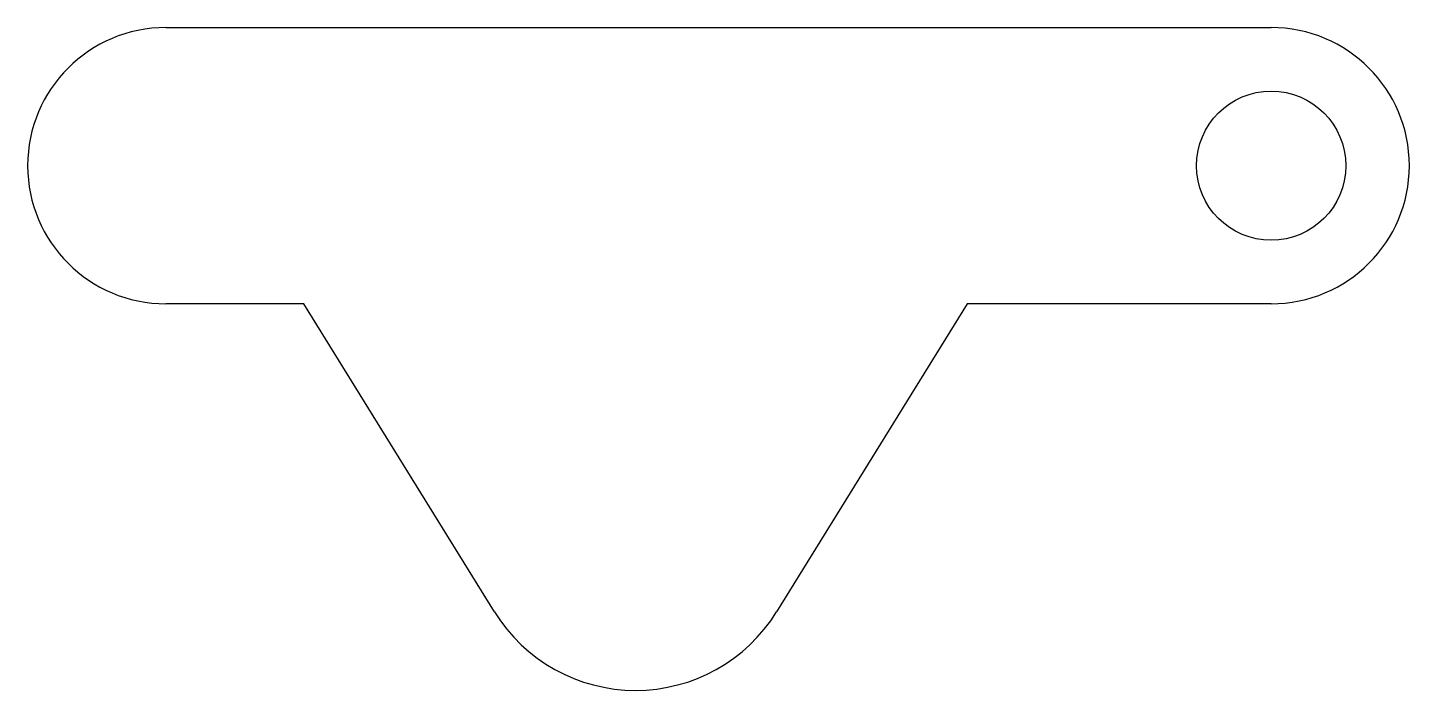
# Model space of a CAD drawing. Header units: millimetres. Extents: x -225 to 25, y -95 to 25.
import ezdxf

# ---------------------------------------------------------------- set-up
doc = ezdxf.new("R2010")
doc.units = ezdxf.units.MM

msp = doc.modelspace()

# ---------------------------------------------------------------- linework, layer by layer
at = {"color": 7, "linetype": 'Continuous', "lineweight": 25}
for p, q in [((-200, 25), (0, 25)), ((-175, -25), (-200, -25)), ((-140.52, -80.78), (-175, -25)), ((-55, -25), (-89.48, -80.78)), ((0, -25), (-55, -25))]:
    msp.add_line(p, q, dxfattribs=at)
msp.add_circle((0, 0), 13.5, dxfattribs=at)
for centre, radius, start, end in [((-200, 0), 25, 90, 270), ((0, 0), 25, 270, 90), ((-115, -65), 30, 211.726, 328.274)]:
    msp.add_arc(centre, radius, start, end, dxfattribs=at)

doc.saveas('drawing.dxf')
